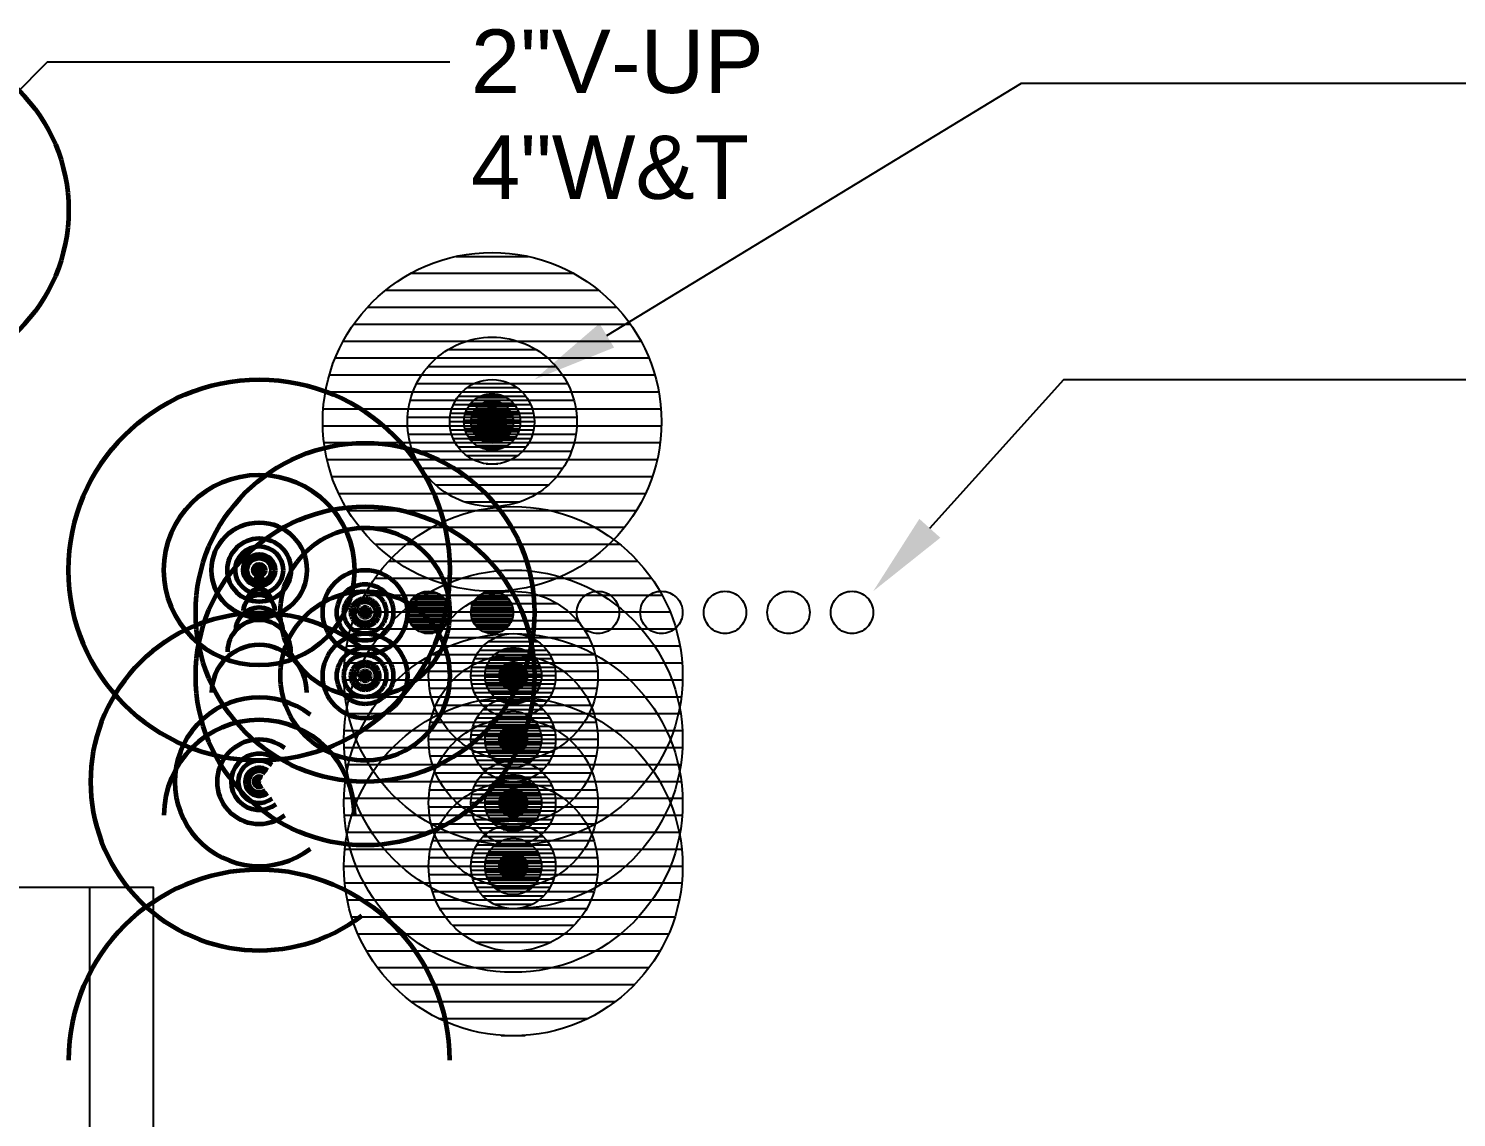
# Model space of a CAD drawing. Extents: x -3637 to 1666, y -2593 to 1817.
# Drawn here: x -624.7 to -422.4, y 521.2 to 675.5 of the extents above; entities that cross this region are included whole.
import ezdxf
from ezdxf.enums import TextEntityAlignment as Align

# ---------------------------------------------------------------- set-up
doc = ezdxf.new("R2010")
doc.units = 0
doc.header["$LTSCALE"] = 36
doc.header["$MEASUREMENT"] = 0
doc.linetypes.add('VENT', pattern=[0.30000000000000004, 0.2, -0.1])
for name, color, linetype in [('G-ANNO-TEXT', 70, 'Continuous'), ('P-GOIV-N', 3, 'VENT'), ('P-GOIV-N @ 1 (1)', 3, 'VENT'), ('P-GOIV-N @ 1 (2)', 3, 'VENT'), ('P-GOIV-N @ 12', 3, 'VENT'), ('P-GOIV-N @ 128', 3, 'VENT'), ('P-GOIV-N @ 16', 3, 'VENT'), ('P-GOIV-N @ 192', 3, 'VENT'), ('P-GOIV-N @ 2', 3, 'VENT'), ('P-GOIV-N @ 24', 3, 'VENT'), ('P-GOIV-N @ 384', 3, 'VENT'), ('P-GOIV-N @ 4', 3, 'VENT'), ('P-GOIV-N @ 48', 3, 'VENT'), ('P-GOIV-N @ 64', 3, 'VENT'), ('P-GOIV-N @ 768', 3, 'VENT'), ('P-GOIV-N @ 8', 3, 'VENT'), ('P-GOIV-N @ 96', 3, 'VENT'), ('P-GV-N', 3, 'VENT'), ('P-GV-N @ 1 (1)', 3, 'VENT'), ('P-GV-N @ 1 (2)', 3, 'VENT'), ('P-GV-N @ 12', 3, 'VENT'), ('P-GV-N @ 128', 3, 'VENT'), ('P-GV-N @ 16', 3, 'VENT'), ('P-GV-N @ 192', 3, 'VENT'), ('P-GV-N @ 2', 3, 'VENT'), ('P-GV-N @ 24', 3, 'VENT'), ('P-GV-N @ 384', 3, 'VENT'), ('P-GV-N @ 4', 3, 'VENT'), ('P-GV-N @ 48', 3, 'VENT'), ('P-GV-N @ 64', 3, 'VENT'), ('P-GV-N @ 768', 3, 'VENT'), ('P-GV-N @ 8', 3, 'VENT'), ('P-GV-N @ 96', 3, 'VENT'), ('P-TP-N', 4, 'Continuous'), ('P-TP-N @ 1 (1)', 4, 'Continuous'), ('P-TP-N @ 1 (2)', 4, 'Continuous'), ('P-TP-N @ 128', 4, 'Continuous'), ('P-TP-N @ 192', 4, 'Continuous'), ('P-TP-N @ 384', 4, 'Continuous'), ('P-TP-N @ 48', 4, 'Continuous'), ('P-TP-N @ 64', 4, 'Continuous'), ('P-TP-N @ 768', 4, 'Continuous'), ('P-TP-N @ 96', 4, 'Continuous')]:
    doc.layers.add(name, color=color, linetype=linetype)
for name, color, linetype, lineweight in [('P-SAN-N', 6, 'Continuous', 60), ('P-SAN-N @ 1 (1)', 6, 'Continuous', 60), ('P-SAN-N @ 1 (2)', 6, 'Continuous', 60), ('P-SAN-N @ 12', 6, 'Continuous', 60), ('P-SAN-N @ 128', 6, 'Continuous', 60), ('P-SAN-N @ 16', 6, 'Continuous', 60), ('P-SAN-N @ 192', 6, 'Continuous', 60), ('P-SAN-N @ 2', 6, 'Continuous', 60), ('P-SAN-N @ 24', 6, 'Continuous', 60), ('P-SAN-N @ 384', 6, 'Continuous', 60), ('P-SAN-N @ 4', 6, 'Continuous', 60), ('P-SAN-N @ 48', 6, 'Continuous', 60), ('P-SAN-N @ 64', 6, 'Continuous', 60), ('P-SAN-N @ 768', 6, 'Continuous', 60), ('P-SAN-N @ 8', 6, 'Continuous', 60), ('P-SAN-N @ 96', 6, 'Continuous', 60), ('P-SANV-N', 5, 'VENT', 60), ('P-SANV-N @ 1 (1)', 5, 'VENT', 60), ('P-SANV-N @ 1 (2)', 5, 'VENT', 60), ('P-SANV-N @ 12', 5, 'VENT', 60), ('P-SANV-N @ 128', 5, 'VENT', 60), ('P-SANV-N @ 16', 5, 'VENT', 60), ('P-SANV-N @ 192', 5, 'VENT', 60), ('P-SANV-N @ 2', 5, 'VENT', 60), ('P-SANV-N @ 24', 5, 'VENT', 60), ('P-SANV-N @ 384', 5, 'VENT', 60), ('P-SANV-N @ 4', 5, 'VENT', 60), ('P-SANV-N @ 48', 5, 'VENT', 60), ('P-SANV-N @ 64', 5, 'VENT', 60), ('P-SANV-N @ 768', 5, 'VENT', 60), ('P-SANV-N @ 8', 5, 'VENT', 60), ('P-SANV-N @ 96', 5, 'VENT', 60)]:
    doc.layers.add(name, color=color, linetype=linetype, lineweight=lineweight)
doc.styles.add('Arial', font='arial.ttf')

# ---------------------------------------------------------------- blocks, each defined once
blk = doc.blocks.new('*U7')
blk.add_circle((0, 0), 0.03125)
blk = doc.blocks.new('*U25')
h = blk.add_hatch()
h.set_pattern_fill('ANSI31', color=256, scale=0.025, angle=135)
h.set_pattern_definition([(180, (0, 0), (-4.336808689942018e-19, -0.003125), [])])
edge = h.paths.add_edge_path()
edge.add_arc((-3.469446951953614e-18, -6.938893903907228e-18), 0.03125000000000001, 0, 360)
blk.add_circle((0, 0), 0.03125)
blk = doc.blocks.new('*U977')
at = {"layer": 'P-GOIV-N @ 1 (1)'}
blk.add_blockref('*U25', (-556.0000000149366, 583.7428015229962), dxfattribs=at)
at = {"layer": 'P-GOIV-N @ 1 (2)'}
blk.add_blockref('*U25', (-556.0000000149366, 583.7428015229962), dxfattribs=at)
at = {"layer": 'P-GOIV-N @ 12', "xscale": 12, "yscale": 12, "zscale": 12}
blk.add_blockref('*U25', (-556.0000000149366, 583.7428015229962), dxfattribs=at)
at = {"layer": 'P-GOIV-N @ 128', "xscale": 128, "yscale": 128, "zscale": 128}
blk.add_blockref('*U25', (-556.0000000149366, 583.7428015229962), dxfattribs=at)
at = {"layer": 'P-GOIV-N @ 16', "xscale": 16, "yscale": 16, "zscale": 16}
blk.add_blockref('*U25', (-556.0000000149366, 583.7428015229962), dxfattribs=at)
at = {"layer": 'P-GOIV-N @ 192', "xscale": 192, "yscale": 192, "zscale": 192}
blk.add_blockref('*U25', (-556.0000000149366, 583.7428015229962), dxfattribs=at)
at = {"layer": 'P-GOIV-N @ 2', "xscale": 2, "yscale": 2, "zscale": 2}
blk.add_blockref('*U25', (-556.0000000149366, 583.7428015229962), dxfattribs=at)
at = {"layer": 'P-GOIV-N @ 24', "xscale": 24, "yscale": 24, "zscale": 24}
blk.add_blockref('*U25', (-556.0000000149366, 583.7428015229962), dxfattribs=at)
at = {"layer": 'P-GOIV-N @ 384', "xscale": 384, "yscale": 384, "zscale": 384}
blk.add_blockref('*U25', (-556.0000000149366, 583.7428015229962), dxfattribs=at)
at = {"layer": 'P-GOIV-N @ 4', "xscale": 4, "yscale": 4, "zscale": 4}
blk.add_blockref('*U25', (-556.0000000149366, 583.7428015229962), dxfattribs=at)
at = {"layer": 'P-GOIV-N @ 48', "xscale": 48, "yscale": 48, "zscale": 48}
blk.add_blockref('*U25', (-556.0000000149366, 583.7428015229962), dxfattribs=at)
at = {"layer": 'P-GOIV-N @ 64', "xscale": 64, "yscale": 64, "zscale": 64}
blk.add_blockref('*U25', (-556.0000000149366, 583.7428015229962), dxfattribs=at)
at = {"layer": 'P-GOIV-N @ 768', "xscale": 768, "yscale": 768, "zscale": 768}
blk.add_blockref('*U25', (-556.0000000149366, 583.7428015229962), dxfattribs=at)
at = {"layer": 'P-GOIV-N @ 8', "xscale": 8, "yscale": 8, "zscale": 8}
blk.add_blockref('*U25', (-556.0000000149366, 583.7428015229962), dxfattribs=at)
at = {"layer": 'P-GOIV-N @ 96', "xscale": 96, "yscale": 96, "zscale": 96}
blk.add_blockref('*U25', (-559.0000000149366, 592.7428015229962), dxfattribs=at)
blk = doc.blocks.new('*U978')
at = {"layer": 'P-GOIV-N @ 1 (1)'}
blk.add_blockref('*U25', (-556.0000000149366, 574.7428015229962), dxfattribs=at)
at = {"layer": 'P-GOIV-N @ 1 (2)'}
blk.add_blockref('*U25', (-556.0000000149366, 574.7428015229962), dxfattribs=at)
at = {"layer": 'P-GOIV-N @ 12', "xscale": 12, "yscale": 12, "zscale": 12}
blk.add_blockref('*U25', (-556.0000000149366, 574.7428015229962), dxfattribs=at)
at = {"layer": 'P-GOIV-N @ 128', "xscale": 128, "yscale": 128, "zscale": 128}
blk.add_blockref('*U25', (-556.0000000149366, 574.7428015229962), dxfattribs=at)
at = {"layer": 'P-GOIV-N @ 16', "xscale": 16, "yscale": 16, "zscale": 16}
blk.add_blockref('*U25', (-556.0000000149366, 574.7428015229962), dxfattribs=at)
at = {"layer": 'P-GOIV-N @ 192', "xscale": 192, "yscale": 192, "zscale": 192}
blk.add_blockref('*U25', (-556.0000000149366, 574.7428015229962), dxfattribs=at)
at = {"layer": 'P-GOIV-N @ 2', "xscale": 2, "yscale": 2, "zscale": 2}
blk.add_blockref('*U25', (-556.0000000149366, 574.7428015229962), dxfattribs=at)
at = {"layer": 'P-GOIV-N @ 24', "xscale": 24, "yscale": 24, "zscale": 24}
blk.add_blockref('*U25', (-556.0000000149366, 574.7428015229962), dxfattribs=at)
at = {"layer": 'P-GOIV-N @ 384', "xscale": 384, "yscale": 384, "zscale": 384}
blk.add_blockref('*U25', (-556.0000000149366, 574.7428015229962), dxfattribs=at)
at = {"layer": 'P-GOIV-N @ 4', "xscale": 4, "yscale": 4, "zscale": 4}
blk.add_blockref('*U25', (-556.0000000149366, 574.7428015229962), dxfattribs=at)
at = {"layer": 'P-GOIV-N @ 48', "xscale": 48, "yscale": 48, "zscale": 48}
blk.add_blockref('*U25', (-556.0000000149366, 574.7428015229962), dxfattribs=at)
at = {"layer": 'P-GOIV-N @ 64', "xscale": 64, "yscale": 64, "zscale": 64}
blk.add_blockref('*U25', (-556.0000000149366, 574.7428015229962), dxfattribs=at)
at = {"layer": 'P-GOIV-N @ 768', "xscale": 768, "yscale": 768, "zscale": 768}
blk.add_blockref('*U25', (-556.0000000149366, 574.7428015229962), dxfattribs=at)
at = {"layer": 'P-GOIV-N @ 8', "xscale": 8, "yscale": 8, "zscale": 8}
blk.add_blockref('*U25', (-556.0000000149366, 574.7428015229962), dxfattribs=at)
at = {"layer": 'P-GOIV-N @ 96', "xscale": 96, "yscale": 96, "zscale": 96}
blk.add_blockref('*U25', (-568.0000000149366, 592.7428015229962), dxfattribs=at)
blk = doc.blocks.new('*U979')
at = {"layer": 'P-GOIV-N @ 1 (1)'}
blk.add_blockref('*U25', (-556.0000000149366, 565.7428015229962), dxfattribs=at)
at = {"layer": 'P-GOIV-N @ 1 (2)'}
blk.add_blockref('*U25', (-556.0000000149366, 565.7428015229962), dxfattribs=at)
at = {"layer": 'P-GOIV-N @ 12', "xscale": 12, "yscale": 12, "zscale": 12}
blk.add_blockref('*U25', (-556.0000000149366, 565.7428015229962), dxfattribs=at)
at = {"layer": 'P-GOIV-N @ 128', "xscale": 128, "yscale": 128, "zscale": 128}
blk.add_blockref('*U25', (-556.0000000149366, 565.7428015229962), dxfattribs=at)
at = {"layer": 'P-GOIV-N @ 16', "xscale": 16, "yscale": 16, "zscale": 16}
blk.add_blockref('*U25', (-556.0000000149366, 565.7428015229962), dxfattribs=at)
at = {"layer": 'P-GOIV-N @ 192', "xscale": 192, "yscale": 192, "zscale": 192}
blk.add_blockref('*U25', (-556.0000000149366, 565.7428015229962), dxfattribs=at)
at = {"layer": 'P-GOIV-N @ 2', "xscale": 2, "yscale": 2, "zscale": 2}
blk.add_blockref('*U25', (-556.0000000149366, 565.7428015229962), dxfattribs=at)
at = {"layer": 'P-GOIV-N @ 24', "xscale": 24, "yscale": 24, "zscale": 24}
blk.add_blockref('*U25', (-556.0000000149366, 565.7428015229962), dxfattribs=at)
at = {"layer": 'P-GOIV-N @ 384', "xscale": 384, "yscale": 384, "zscale": 384}
blk.add_blockref('*U25', (-556.0000000149366, 565.7428015229962), dxfattribs=at)
at = {"layer": 'P-GOIV-N @ 4', "xscale": 4, "yscale": 4, "zscale": 4}
blk.add_blockref('*U25', (-556.0000000149366, 565.7428015229962), dxfattribs=at)
at = {"layer": 'P-GOIV-N @ 48', "xscale": 48, "yscale": 48, "zscale": 48}
blk.add_blockref('*U25', (-556.0000000149366, 565.7428015229962), dxfattribs=at)
at = {"layer": 'P-GOIV-N @ 64', "xscale": 64, "yscale": 64, "zscale": 64}
blk.add_blockref('*U25', (-556.0000000149366, 565.7428015229962), dxfattribs=at)
at = {"layer": 'P-GOIV-N @ 768', "xscale": 768, "yscale": 768, "zscale": 768}
blk.add_blockref('*U25', (-556.0000000149366, 565.7428015229962), dxfattribs=at)
at = {"layer": 'P-GOIV-N @ 8', "xscale": 8, "yscale": 8, "zscale": 8}
blk.add_blockref('*U25', (-556.0000000149366, 565.7428015229962), dxfattribs=at)
at = {"layer": 'P-GOIV-N @ 96', "xscale": 96, "yscale": 96, "zscale": 96}
blk.add_blockref('*U25', (-553.0000000149366, 487.7428015229962), dxfattribs=at)
blk = doc.blocks.new('*U980')
at = {"layer": 'P-GOIV-N @ 1 (1)'}
blk.add_blockref('*U25', (-556.0000000149366, 556.7428015229962), dxfattribs=at)
at = {"layer": 'P-GOIV-N @ 1 (2)'}
blk.add_blockref('*U25', (-556.0000000149366, 556.7428015229962), dxfattribs=at)
at = {"layer": 'P-GOIV-N @ 12', "xscale": 12, "yscale": 12, "zscale": 12}
blk.add_blockref('*U25', (-556.0000000149366, 556.7428015229962), dxfattribs=at)
at = {"layer": 'P-GOIV-N @ 128', "xscale": 128, "yscale": 128, "zscale": 128}
blk.add_blockref('*U25', (-556.0000000149366, 556.7428015229962), dxfattribs=at)
at = {"layer": 'P-GOIV-N @ 16', "xscale": 16, "yscale": 16, "zscale": 16}
blk.add_blockref('*U25', (-556.0000000149366, 556.7428015229962), dxfattribs=at)
at = {"layer": 'P-GOIV-N @ 192', "xscale": 192, "yscale": 192, "zscale": 192}
blk.add_blockref('*U25', (-556.0000000149366, 556.7428015229962), dxfattribs=at)
at = {"layer": 'P-GOIV-N @ 2', "xscale": 2, "yscale": 2, "zscale": 2}
blk.add_blockref('*U25', (-556.0000000149366, 556.7428015229962), dxfattribs=at)
at = {"layer": 'P-GOIV-N @ 24', "xscale": 24, "yscale": 24, "zscale": 24}
blk.add_blockref('*U25', (-556.0000000149366, 556.7428015229962), dxfattribs=at)
at = {"layer": 'P-GOIV-N @ 384', "xscale": 384, "yscale": 384, "zscale": 384}
blk.add_blockref('*U25', (-556.0000000149366, 556.7428015229962), dxfattribs=at)
at = {"layer": 'P-GOIV-N @ 4', "xscale": 4, "yscale": 4, "zscale": 4}
blk.add_blockref('*U25', (-556.0000000149366, 556.7428015229962), dxfattribs=at)
at = {"layer": 'P-GOIV-N @ 48', "xscale": 48, "yscale": 48, "zscale": 48}
blk.add_blockref('*U25', (-556.0000000149366, 556.7428015229962), dxfattribs=at)
at = {"layer": 'P-GOIV-N @ 64', "xscale": 64, "yscale": 64, "zscale": 64}
blk.add_blockref('*U25', (-556.0000000149366, 556.7428015229962), dxfattribs=at)
at = {"layer": 'P-GOIV-N @ 768', "xscale": 768, "yscale": 768, "zscale": 768}
blk.add_blockref('*U25', (-556.0000000149366, 556.7428015229962), dxfattribs=at)
at = {"layer": 'P-GOIV-N @ 8', "xscale": 8, "yscale": 8, "zscale": 8}
blk.add_blockref('*U25', (-556.0000000149366, 556.7428015229962), dxfattribs=at)
at = {"layer": 'P-GOIV-N @ 96', "xscale": 96, "yscale": 96, "zscale": 96}
blk.add_blockref('*U25', (-562.0000000149366, 487.7428015229962), dxfattribs=at)
blk = doc.blocks.new('*U1011')
at = {"layer": 'P-SANV-N @ 1 (1)'}
blk.add_blockref('*U7', (-577.0000000149366, 592.7428015229962), dxfattribs=at)
at = {"layer": 'P-SANV-N @ 1 (2)'}
blk.add_blockref('*U7', (-577.0000000149366, 592.7428015229962), dxfattribs=at)
at = {"layer": 'P-SANV-N @ 12', "xscale": 12, "yscale": 12, "zscale": 12}
blk.add_blockref('*U7', (-577.0000000149366, 592.7428015229962), dxfattribs=at)
at = {"layer": 'P-SANV-N @ 128', "xscale": 128, "yscale": 128, "zscale": 128}
blk.add_blockref('*U7', (-577.0000000149366, 592.7428015229962), dxfattribs=at)
at = {"layer": 'P-SANV-N @ 16', "xscale": 16, "yscale": 16, "zscale": 16}
blk.add_blockref('*U7', (-577.0000000149366, 592.7428015229962), dxfattribs=at)
at = {"layer": 'P-SANV-N @ 192', "xscale": 192, "yscale": 192, "zscale": 192}
blk.add_blockref('*U7', (-577.0000000149366, 592.7428015229962), dxfattribs=at)
at = {"layer": 'P-SANV-N @ 2', "xscale": 2, "yscale": 2, "zscale": 2}
blk.add_blockref('*U7', (-577.0000000149366, 592.7428015229962), dxfattribs=at)
at = {"layer": 'P-SANV-N @ 24', "xscale": 24, "yscale": 24, "zscale": 24}
blk.add_blockref('*U7', (-577.0000000149366, 592.7428015229962), dxfattribs=at)
at = {"layer": 'P-SANV-N @ 384', "xscale": 384, "yscale": 384, "zscale": 384}
blk.add_blockref('*U7', (-577.0000000149366, 592.7428015229962), dxfattribs=at)
at = {"layer": 'P-SANV-N @ 4', "xscale": 4, "yscale": 4, "zscale": 4}
blk.add_blockref('*U7', (-577.0000000149366, 592.7428015229962), dxfattribs=at)
at = {"layer": 'P-SANV-N @ 48', "xscale": 48, "yscale": 48, "zscale": 48}
blk.add_blockref('*U7', (-577.0000000149366, 592.7428015229962), dxfattribs=at)
at = {"layer": 'P-SANV-N @ 64', "xscale": 64, "yscale": 64, "zscale": 64}
blk.add_blockref('*U7', (-577.0000000149366, 592.7428015229962), dxfattribs=at)
at = {"layer": 'P-SANV-N @ 768', "xscale": 768, "yscale": 768, "zscale": 768}
blk.add_blockref('*U7', (-577.0000000149366, 592.7428015229962), dxfattribs=at)
at = {"layer": 'P-SANV-N @ 8', "xscale": 8, "yscale": 8, "zscale": 8}
blk.add_blockref('*U7', (-577.0000000149366, 592.7428015229962), dxfattribs=at)
at = {"layer": 'P-SANV-N @ 96', "xscale": 96, "yscale": 96, "zscale": 96}
blk.add_blockref('*U7', (-577.0000000149366, 592.7428015229962), dxfattribs=at)
blk = doc.blocks.new('*U1012')
at = {"layer": 'P-SANV-N @ 1 (1)'}
blk.add_blockref('*U7', (-643.0000000149366, 649.7428015229962), dxfattribs=at)
at = {"layer": 'P-SANV-N @ 1 (2)'}
blk.add_blockref('*U7', (-643.0000000149366, 649.7428015229962), dxfattribs=at)
at = {"layer": 'P-SANV-N @ 12', "xscale": 12, "yscale": 12, "zscale": 12}
blk.add_blockref('*U7', (-643.0000000149366, 649.7428015229962), dxfattribs=at)
at = {"layer": 'P-SANV-N @ 128', "xscale": 128, "yscale": 128, "zscale": 128}
blk.add_blockref('*U7', (-643.0000000149366, 649.7428015229962), dxfattribs=at)
at = {"layer": 'P-SANV-N @ 16', "xscale": 16, "yscale": 16, "zscale": 16}
blk.add_blockref('*U7', (-643.0000000149366, 649.7428015229962), dxfattribs=at)
at = {"layer": 'P-SANV-N @ 192', "xscale": 192, "yscale": 192, "zscale": 192}
blk.add_blockref('*U7', (-643.0000000149366, 649.7428015229962), dxfattribs=at)
at = {"layer": 'P-SANV-N @ 2', "xscale": 2, "yscale": 2, "zscale": 2}
blk.add_blockref('*U7', (-643.0000000149366, 649.7428015229962), dxfattribs=at)
at = {"layer": 'P-SANV-N @ 24', "xscale": 24, "yscale": 24, "zscale": 24}
blk.add_blockref('*U7', (-643.0000000149366, 649.7428015229962), dxfattribs=at)
at = {"layer": 'P-SANV-N @ 384', "xscale": 384, "yscale": 384, "zscale": 384}
blk.add_blockref('*U7', (-643.0000000149366, 649.7428015229962), dxfattribs=at)
at = {"layer": 'P-SANV-N @ 4', "xscale": 4, "yscale": 4, "zscale": 4}
blk.add_blockref('*U7', (-643.0000000149366, 649.7428015229962), dxfattribs=at)
at = {"layer": 'P-SANV-N @ 48', "xscale": 48, "yscale": 48, "zscale": 48}
blk.add_blockref('*U7', (-643.0000000149366, 649.7428015229962), dxfattribs=at)
at = {"layer": 'P-SANV-N @ 64', "xscale": 64, "yscale": 64, "zscale": 64}
blk.add_blockref('*U7', (-643.0000000149366, 649.7428015229962), dxfattribs=at)
at = {"layer": 'P-SANV-N @ 768', "xscale": 768, "yscale": 768, "zscale": 768}
blk.add_blockref('*U7', (-643.0000000149366, 649.7428015229962), dxfattribs=at)
at = {"layer": 'P-SANV-N @ 8', "xscale": 8, "yscale": 8, "zscale": 8}
blk.add_blockref('*U7', (-643.0000000149366, 649.7428015229962), dxfattribs=at)
at = {"layer": 'P-SANV-N @ 96', "xscale": 96, "yscale": 96, "zscale": 96}
blk.add_blockref('*U7', (-643.0000000149366, 649.7428015229962), dxfattribs=at)
blk = doc.blocks.new('*U20')
at = {"linetype": 'Continuous'}
blk.add_circle((0, 0), 0.03515625, dxfattribs=at)
blk.add_arc((0.09046299364832541, 2.556089733746285e-18), 0.03515625, 90, 270, dxfattribs=at)
blk = doc.blocks.new('*U1017')
at = {"layer": 'P-SAN-N @ 1 (1)', "rotation": 270}
blk.add_blockref('*U20', (-592.0000000149366, 598.7428015229962), dxfattribs=at)
at = {"layer": 'P-SAN-N @ 1 (2)', "rotation": 270}
blk.add_blockref('*U20', (-592.0000000149366, 598.7428015229962), dxfattribs=at)
at = {"layer": 'P-SAN-N @ 12', "xscale": 12, "yscale": 12, "zscale": 12, "rotation": 270}
blk.add_blockref('*U20', (-592.0000000149366, 598.7428015229962), dxfattribs=at)
at = {"layer": 'P-SAN-N @ 128', "xscale": 128, "yscale": 128, "zscale": 128, "rotation": 270}
blk.add_blockref('*U20', (-592.0000000149366, 598.7428015229962), dxfattribs=at)
at = {"layer": 'P-SAN-N @ 16', "xscale": 16, "yscale": 16, "zscale": 16, "rotation": 270}
blk.add_blockref('*U20', (-592.0000000149366, 598.7428015229962), dxfattribs=at)
at = {"layer": 'P-SAN-N @ 192', "xscale": 192, "yscale": 192, "zscale": 192, "rotation": 270}
blk.add_blockref('*U20', (-592.0000000149366, 598.7428015229962), dxfattribs=at)
at = {"layer": 'P-SAN-N @ 2', "xscale": 2, "yscale": 2, "zscale": 2, "rotation": 270}
blk.add_blockref('*U20', (-592.0000000149366, 598.7428015229962), dxfattribs=at)
at = {"layer": 'P-SAN-N @ 24', "xscale": 24, "yscale": 24, "zscale": 24, "rotation": 270}
blk.add_blockref('*U20', (-592.0000000149366, 598.7428015229962), dxfattribs=at)
at = {"layer": 'P-SAN-N @ 384', "xscale": 384, "yscale": 384, "zscale": 384, "rotation": 270}
blk.add_blockref('*U20', (-592.0000000149366, 598.7428015229962), dxfattribs=at)
at = {"layer": 'P-SAN-N @ 4', "xscale": 4, "yscale": 4, "zscale": 4, "rotation": 270}
blk.add_blockref('*U20', (-592.0000000149366, 598.7428015229962), dxfattribs=at)
at = {"layer": 'P-SAN-N @ 48', "xscale": 48, "yscale": 48, "zscale": 48, "rotation": 270}
blk.add_blockref('*U20', (-592.0000000149366, 598.7428015229962), dxfattribs=at)
at = {"layer": 'P-SAN-N @ 64', "xscale": 64, "yscale": 64, "zscale": 64, "rotation": 270}
blk.add_blockref('*U20', (-592.0000000149366, 598.7428015229962), dxfattribs=at)
at = {"layer": 'P-SAN-N @ 768', "xscale": 768, "yscale": 768, "zscale": 768, "rotation": 270}
blk.add_blockref('*U20', (-592.0000000149366, 598.7428015229962), dxfattribs=at)
at = {"layer": 'P-SAN-N @ 8', "xscale": 8, "yscale": 8, "zscale": 8, "rotation": 270}
blk.add_blockref('*U20', (-592.0000000149366, 598.7428015229962), dxfattribs=at)
at = {"layer": 'P-SAN-N @ 96', "xscale": 96, "yscale": 96, "zscale": 96, "rotation": 270}
blk.add_blockref('*U20', (-592.0000000149366, 598.7428015229962), dxfattribs=at)
blk = doc.blocks.new('*U1024')
at = {"layer": 'P-GV-N @ 1 (1)'}
blk.add_blockref('*U25', (-559.0000000149366, 619.7428015229962), dxfattribs=at)
at = {"layer": 'P-GV-N @ 1 (2)'}
blk.add_blockref('*U25', (-559.0000000149366, 619.7428015229962), dxfattribs=at)
at = {"layer": 'P-GV-N @ 12', "xscale": 12, "yscale": 12, "zscale": 12}
blk.add_blockref('*U25', (-559.0000000149366, 619.7428015229962), dxfattribs=at)
at = {"layer": 'P-GV-N @ 128', "xscale": 128, "yscale": 128, "zscale": 128}
blk.add_blockref('*U25', (-559.0000000149366, 619.7428015229962), dxfattribs=at)
at = {"layer": 'P-GV-N @ 16', "xscale": 16, "yscale": 16, "zscale": 16}
blk.add_blockref('*U25', (-559.0000000149366, 619.7428015229962), dxfattribs=at)
at = {"layer": 'P-GV-N @ 192', "xscale": 192, "yscale": 192, "zscale": 192}
blk.add_blockref('*U25', (-559.0000000149366, 619.7428015229962), dxfattribs=at)
at = {"layer": 'P-GV-N @ 2', "xscale": 2, "yscale": 2, "zscale": 2}
blk.add_blockref('*U25', (-559.0000000149366, 619.7428015229962), dxfattribs=at)
at = {"layer": 'P-GV-N @ 24', "xscale": 24, "yscale": 24, "zscale": 24}
blk.add_blockref('*U25', (-559.0000000149366, 619.7428015229962), dxfattribs=at)
at = {"layer": 'P-GV-N @ 384', "xscale": 384, "yscale": 384, "zscale": 384}
blk.add_blockref('*U25', (-559.0000000149366, 619.7428015229962), dxfattribs=at)
at = {"layer": 'P-GV-N @ 4', "xscale": 4, "yscale": 4, "zscale": 4}
blk.add_blockref('*U25', (-559.0000000149366, 619.7428015229962), dxfattribs=at)
at = {"layer": 'P-GV-N @ 48', "xscale": 48, "yscale": 48, "zscale": 48}
blk.add_blockref('*U25', (-559.0000000149366, 619.7428015229962), dxfattribs=at)
at = {"layer": 'P-GV-N @ 64', "xscale": 64, "yscale": 64, "zscale": 64}
blk.add_blockref('*U25', (-559.0000000149366, 619.7428015229962), dxfattribs=at)
at = {"layer": 'P-GV-N @ 768', "xscale": 768, "yscale": 768, "zscale": 768}
blk.add_blockref('*U25', (-559.0000000149366, 619.7428015229962), dxfattribs=at)
at = {"layer": 'P-GV-N @ 8', "xscale": 8, "yscale": 8, "zscale": 8}
blk.add_blockref('*U25', (-559.0000000149366, 619.7428015229962), dxfattribs=at)
at = {"layer": 'P-GV-N @ 96', "xscale": 96, "yscale": 96, "zscale": 96}
blk.add_blockref('*U25', (-559.0000000149366, 619.7428015229962), dxfattribs=at)
blk = doc.blocks.new('*U1041')
at = {"layer": 'P-SANV-N @ 1 (1)'}
blk.add_blockref('*U7', (-577.0000000149366, 583.7428015229962), dxfattribs=at)
at = {"layer": 'P-SANV-N @ 1 (2)'}
blk.add_blockref('*U7', (-577.0000000149366, 583.7428015229962), dxfattribs=at)
at = {"layer": 'P-SANV-N @ 12', "xscale": 12, "yscale": 12, "zscale": 12}
blk.add_blockref('*U7', (-577.0000000149366, 583.7428015229962), dxfattribs=at)
at = {"layer": 'P-SANV-N @ 128', "xscale": 128, "yscale": 128, "zscale": 128}
blk.add_blockref('*U7', (-577.0000000149366, 583.7428015229962), dxfattribs=at)
at = {"layer": 'P-SANV-N @ 16', "xscale": 16, "yscale": 16, "zscale": 16}
blk.add_blockref('*U7', (-577.0000000149366, 583.7428015229962), dxfattribs=at)
at = {"layer": 'P-SANV-N @ 192', "xscale": 192, "yscale": 192, "zscale": 192}
blk.add_blockref('*U7', (-577.0000000149366, 583.7428015229962), dxfattribs=at)
at = {"layer": 'P-SANV-N @ 2', "xscale": 2, "yscale": 2, "zscale": 2}
blk.add_blockref('*U7', (-577.0000000149366, 583.7428015229962), dxfattribs=at)
at = {"layer": 'P-SANV-N @ 24', "xscale": 24, "yscale": 24, "zscale": 24}
blk.add_blockref('*U7', (-577.0000000149366, 583.7428015229962), dxfattribs=at)
at = {"layer": 'P-SANV-N @ 384', "xscale": 384, "yscale": 384, "zscale": 384}
blk.add_blockref('*U7', (-577.0000000149366, 583.7428015229962), dxfattribs=at)
at = {"layer": 'P-SANV-N @ 4', "xscale": 4, "yscale": 4, "zscale": 4}
blk.add_blockref('*U7', (-577.0000000149366, 583.7428015229962), dxfattribs=at)
at = {"layer": 'P-SANV-N @ 48', "xscale": 48, "yscale": 48, "zscale": 48}
blk.add_blockref('*U7', (-577.0000000149366, 583.7428015229962), dxfattribs=at)
at = {"layer": 'P-SANV-N @ 64', "xscale": 64, "yscale": 64, "zscale": 64}
blk.add_blockref('*U7', (-577.0000000149366, 583.7428015229962), dxfattribs=at)
at = {"layer": 'P-SANV-N @ 768', "xscale": 768, "yscale": 768, "zscale": 768}
blk.add_blockref('*U7', (-577.0000000149366, 583.7428015229962), dxfattribs=at)
at = {"layer": 'P-SANV-N @ 8', "xscale": 8, "yscale": 8, "zscale": 8}
blk.add_blockref('*U7', (-577.0000000149366, 583.7428015229962), dxfattribs=at)
at = {"layer": 'P-SANV-N @ 96', "xscale": 96, "yscale": 96, "zscale": 96}
blk.add_blockref('*U7', (-577.0000000149366, 583.7428015229962), dxfattribs=at)
blk = doc.blocks.new('*U13')
at = {"linetype": 'Continuous'}
blk.add_arc((0, 0), 0.03111555437015312, 232.5669694738212, 127.4330305261797, dxfattribs=at)
blk = doc.blocks.new('*U1066')
at = {"layer": 'P-SAN-N @ 1 (1)', "rotation": 180}
blk.add_blockref('*U13', (-592.0000000149366, 568.7428015229962), dxfattribs=at)
at = {"layer": 'P-SAN-N @ 1 (2)', "rotation": 180}
blk.add_blockref('*U13', (-592.0000000149366, 568.7428015229962), dxfattribs=at)
at = {"layer": 'P-SAN-N @ 12', "xscale": 12, "yscale": 12, "zscale": 12, "rotation": 180}
blk.add_blockref('*U13', (-592.0000000149366, 568.7428015229962), dxfattribs=at)
at = {"layer": 'P-SAN-N @ 128', "xscale": 128, "yscale": 128, "zscale": 128, "rotation": 180}
blk.add_blockref('*U13', (-592.0000000149366, 568.7428015229962), dxfattribs=at)
at = {"layer": 'P-SAN-N @ 16', "xscale": 16, "yscale": 16, "zscale": 16, "rotation": 180}
blk.add_blockref('*U13', (-592.0000000149366, 568.7428015229962), dxfattribs=at)
at = {"layer": 'P-SAN-N @ 192', "xscale": 192, "yscale": 192, "zscale": 192, "rotation": 180}
blk.add_blockref('*U13', (-592.0000000149366, 568.7428015229962), dxfattribs=at)
at = {"layer": 'P-SAN-N @ 2', "xscale": 2, "yscale": 2, "zscale": 2, "rotation": 180}
blk.add_blockref('*U13', (-592.0000000149366, 568.7428015229962), dxfattribs=at)
at = {"layer": 'P-SAN-N @ 24', "xscale": 24, "yscale": 24, "zscale": 24, "rotation": 180}
blk.add_blockref('*U13', (-592.0000000149366, 568.7428015229962), dxfattribs=at)
at = {"layer": 'P-SAN-N @ 384', "xscale": 384, "yscale": 384, "zscale": 384, "rotation": 180}
blk.add_blockref('*U13', (-592.0000000149366, 568.7428015229962), dxfattribs=at)
at = {"layer": 'P-SAN-N @ 4', "xscale": 4, "yscale": 4, "zscale": 4, "rotation": 180}
blk.add_blockref('*U13', (-592.0000000149366, 568.7428015229962), dxfattribs=at)
at = {"layer": 'P-SAN-N @ 48', "xscale": 48, "yscale": 48, "zscale": 48, "rotation": 180}
blk.add_blockref('*U13', (-592.0000000149366, 568.7428015229962), dxfattribs=at)
at = {"layer": 'P-SAN-N @ 64', "xscale": 64, "yscale": 64, "zscale": 64, "rotation": 180}
blk.add_blockref('*U13', (-592.0000000149366, 568.7428015229962), dxfattribs=at)
at = {"layer": 'P-SAN-N @ 768', "xscale": 768, "yscale": 768, "zscale": 768, "rotation": 180}
blk.add_blockref('*U13', (-592.0000000149366, 568.7428015229962), dxfattribs=at)
at = {"layer": 'P-SAN-N @ 8', "xscale": 8, "yscale": 8, "zscale": 8, "rotation": 180}
blk.add_blockref('*U13', (-592.0000000149366, 568.7428015229962), dxfattribs=at)
at = {"layer": 'P-SAN-N @ 96', "xscale": 96, "yscale": 96, "zscale": 96, "rotation": 180}
blk.add_blockref('*U13', (-592.0000000149366, 568.7428015229962), dxfattribs=at)
blk = doc.blocks.new('*U66')
at = {"layer": 'DEFPOINTS'}
blk.add_lwpolyline([(-0.125, -0.0625), (0.125, -0.0625), (0.125, 0.0625), (-0.125, 0.0625)], close=True, dxfattribs=at)
at = {"style": 'Arial'}
blk.add_text('TP', height=0.078125, dxfattribs=at).set_placement((-3.235557227555699e-17, 1.387778780781446e-17), align=Align.MIDDLE)
blk = doc.blocks.new('*U1087')
at = {"layer": 'P-TP-N @ 1 (1)', "linetype": 'ByBlock', "lineweight": -2, "rotation": 90}
blk.add_blockref('*U66', (-664.0000000149366, 457.7428015229962), dxfattribs=at)
at = {"layer": 'P-TP-N @ 1 (2)', "linetype": 'ByBlock', "lineweight": -2, "rotation": 90}
blk.add_blockref('*U66', (-664.0000000149366, 457.7428015229962), dxfattribs=at)
at = {"layer": 'P-TP-N @ 128', "linetype": 'ByBlock', "lineweight": -2, "xscale": 128, "yscale": 128, "zscale": 128, "rotation": 90}
blk.add_blockref('*U66', (-664.0000000149366, 457.7428015229962), dxfattribs=at)
at = {"layer": 'P-TP-N @ 192', "linetype": 'ByBlock', "lineweight": -2, "xscale": 192, "yscale": 192, "zscale": 192, "rotation": 90}
blk.add_blockref('*U66', (-664.0000000149366, 457.7428015229962), dxfattribs=at)
at = {"layer": 'P-TP-N @ 384', "linetype": 'ByBlock', "lineweight": -2, "xscale": 384, "yscale": 384, "zscale": 384, "rotation": 90}
blk.add_blockref('*U66', (-664.0000000149366, 457.7428015229962), dxfattribs=at)
at = {"layer": 'P-TP-N @ 48', "linetype": 'ByBlock', "lineweight": -2, "xscale": 48, "yscale": 48, "zscale": 48, "rotation": 90}
blk.add_blockref('*U66', (-664.0000000149366, 457.7428015229962), dxfattribs=at)
at = {"layer": 'P-TP-N @ 64', "linetype": 'ByBlock', "lineweight": -2, "xscale": 64, "yscale": 64, "zscale": 64, "rotation": 90}
blk.add_blockref('*U66', (-664.0000000149366, 457.7428015229962), dxfattribs=at)
at = {"layer": 'P-TP-N @ 768', "linetype": 'ByBlock', "lineweight": -2, "xscale": 768, "yscale": 768, "zscale": 768, "rotation": 90}
blk.add_blockref('*U66', (-664.0000000149366, 457.7428015229962), dxfattribs=at)
at = {"layer": 'P-TP-N @ 96', "linetype": 'ByBlock', "lineweight": -2, "xscale": 96, "yscale": 96, "zscale": 96, "rotation": 90}
blk.add_blockref('*U66', (-664.0000000149366, 457.7428015229962), dxfattribs=at)
blk = doc.blocks.new('*U1088')
at = {"layer": 'P-TP-N @ 1 (1)', "linetype": 'ByBlock', "lineweight": -2, "rotation": 90}
blk.add_blockref('*U66', (-655.0000000149366, 457.7428015229962), dxfattribs=at)
at = {"layer": 'P-TP-N @ 1 (2)', "linetype": 'ByBlock', "lineweight": -2, "rotation": 90}
blk.add_blockref('*U66', (-655.0000000149366, 457.7428015229962), dxfattribs=at)
at = {"layer": 'P-TP-N @ 128', "linetype": 'ByBlock', "lineweight": -2, "xscale": 128, "yscale": 128, "zscale": 128, "rotation": 90}
blk.add_blockref('*U66', (-655.0000000149366, 457.7428015229962), dxfattribs=at)
at = {"layer": 'P-TP-N @ 192', "linetype": 'ByBlock', "lineweight": -2, "xscale": 192, "yscale": 192, "zscale": 192, "rotation": 90}
blk.add_blockref('*U66', (-655.0000000149366, 457.7428015229962), dxfattribs=at)
at = {"layer": 'P-TP-N @ 384', "linetype": 'ByBlock', "lineweight": -2, "xscale": 384, "yscale": 384, "zscale": 384, "rotation": 90}
blk.add_blockref('*U66', (-655.0000000149366, 457.7428015229962), dxfattribs=at)
at = {"layer": 'P-TP-N @ 48', "linetype": 'ByBlock', "lineweight": -2, "xscale": 48, "yscale": 48, "zscale": 48, "rotation": 90}
blk.add_blockref('*U66', (-655.0000000149366, 457.7428015229962), dxfattribs=at)
at = {"layer": 'P-TP-N @ 64', "linetype": 'ByBlock', "lineweight": -2, "xscale": 64, "yscale": 64, "zscale": 64, "rotation": 90}
blk.add_blockref('*U66', (-655.0000000149366, 457.7428015229962), dxfattribs=at)
at = {"layer": 'P-TP-N @ 768', "linetype": 'ByBlock', "lineweight": -2, "xscale": 768, "yscale": 768, "zscale": 768, "rotation": 90}
blk.add_blockref('*U66', (-655.0000000149366, 457.7428015229962), dxfattribs=at)
at = {"layer": 'P-TP-N @ 96', "linetype": 'ByBlock', "lineweight": -2, "xscale": 96, "yscale": 96, "zscale": 96, "rotation": 90}
blk.add_blockref('*U66', (-655.0000000149366, 457.7428015229962), dxfattribs=at)

msp = doc.modelspace()

# ---------------------------------------------------------------- linework, layer by layer
at = {"layer": 'G-ANNO-TEXT'}
for points in [[(-631.514718640698, 661.2280828972348), (-622.0000000149366, 670.7428015229962), (-565.0000000149366, 670.7428015229962)], [(-542.7496173475633, 631.9821648857451), (-484.0000000149366, 667.7428015229962), (139.9999999850634, 667.7428015229962)], [(-496.9724232354674, 604.6623312779623), (-478.0000000149366, 625.7428015229962), (139.9999999850634, 625.7428015229962)]]:
    msp.add_lwpolyline(points, dxfattribs=at)
for points in [[(-541.7097234537719, 630.2737677745163), (-553.0000000149366, 625.7428015229962), (-543.7895112413548, 633.6905619969739)], [(-495.4858349429728, 603.3244018147172), (-505.0000000149366, 595.7428015229962), (-498.4590115279616, 606.0002607412071)]]:
    msp.add_solid(points, dxfattribs=at)

# ---------------------------------------------------------------- block references
at = {"layer": 'P-GOIV-N'}
for name in ['*U977', '*U978', '*U979', '*U980']:
    msp.add_blockref(name, (0, 0), dxfattribs=at)
at = {"layer": 'P-GOIV-N @ 96', "xscale": 96, "yscale": 96, "zscale": 96, "rotation": 90}
for p in [(-544.0000000149366, 592.7428015229962), (-535.0000000149366, 592.7428015229962), (-526.0000000149366, 592.7428015229962), (-517.0000000149366, 592.7428015229962)]:
    msp.add_blockref('*U7', p, dxfattribs=at)
at = {"layer": 'P-GV-N'}
msp.add_blockref('*U1024', (0, 0), dxfattribs=at)
at = {"layer": 'P-GV-N @ 96', "xscale": 96, "yscale": 96, "zscale": 96, "rotation": 90}
msp.add_blockref('*U7', (-508.0000000149366, 592.7428015229962), dxfattribs=at)
at = {"layer": 'P-SAN-N'}
for name in ['*U1017', '*U1066']:
    msp.add_blockref(name, (0, 0), dxfattribs=at)
at = {"layer": 'P-SANV-N'}
for name in ['*U1012', '*U1011', '*U1041']:
    msp.add_blockref(name, (0, 0), dxfattribs=at)
at = {"layer": 'P-TP-N'}
for name in ['*U1087', '*U1088']:
    msp.add_blockref(name, (0, 0), dxfattribs=at)

# ---------------------------------------------------------------- texts
at = {"layer": 'G-ANNO-TEXT', "insert": (-562.0000000149366, 675.3471671437328), "char_height": 9, "attachment_point": 1, "style": 'Arial'}
msp.add_mtext('2"V-UP\\P4"W&T', dxfattribs=at)

doc.saveas('drawing.dxf')
